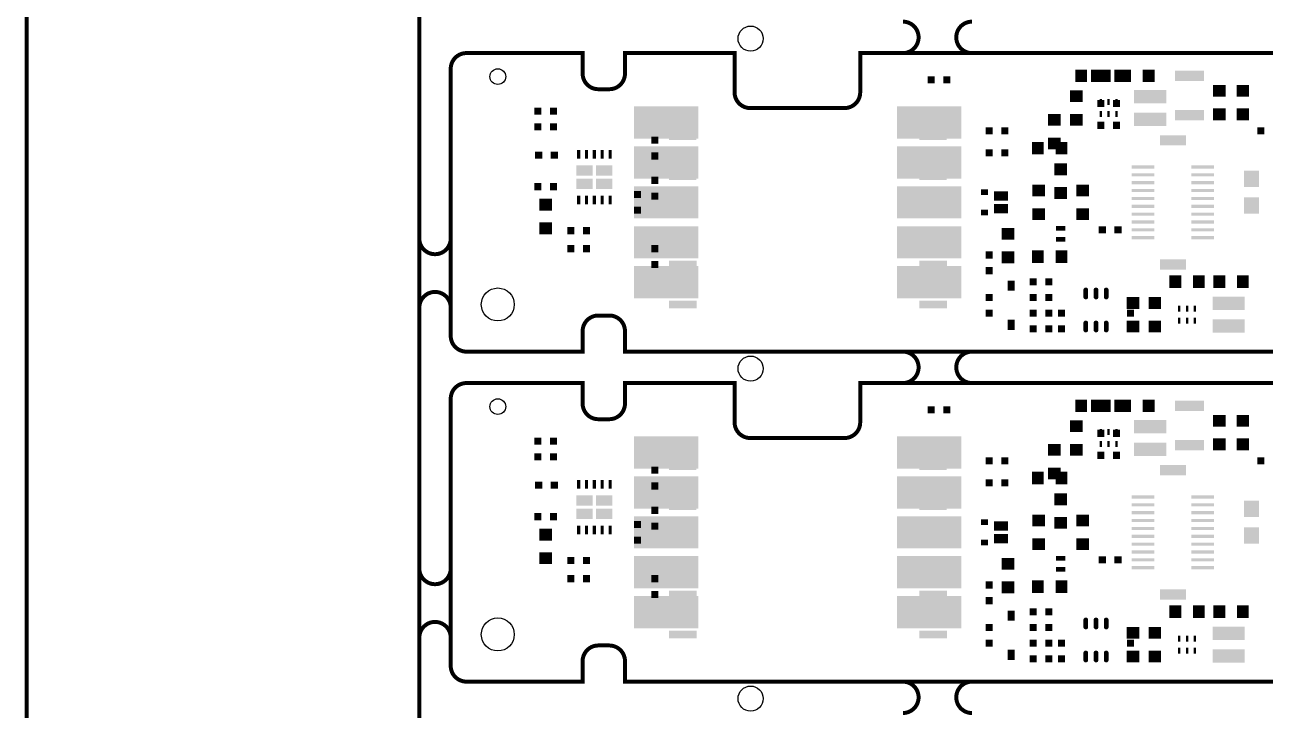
# Model space of a CAD drawing. Header units: inches. Extents: x -27 to 277, y -39 to 189.
# Drawn here: x -27.1 to 51.9, y 84.2 to 127.8 of the extents above; entities that cross this region are included whole.
import ezdxf

# ---------------------------------------------------------------- set-up
doc = ezdxf.new("R2010")
doc.units = ezdxf.units.IN
doc.header["$MEASUREMENT"] = 0
doc.layers.get('0').update_dxf_attribs({"color": 1})
for name, color, linetype in [('11_SPB', 52, 'Continuous'), ('12_SPT', 92, 'Continuous'), ('5_OL', 132, 'Continuous')]:
    doc.layers.add(name, color=color, linetype=linetype)

# ---------------------------------------------------------------- blocks, each defined once
blk = doc.blocks.new('D44ROUND2_10058X2_10058')
blk.add_circle((0, 0), 1.05)
blk = doc.blocks.new('D47ROUND1_6002X1_6002')
blk.add_circle((0, 0), 0.8)
blk = doc.blocks.new('D175RECTANGLE0_15001X0_38001')
blk.add_solid([(-0.075005, -0.190005), (0.075005, -0.190005), (-0.075005, 0.190005), (0.075005, 0.190005)])
blk = doc.blocks.new('D176RECTANGLE2_05001X0_85001')
blk.add_solid([(-1.025005, -0.425005), (1.025005, -0.425005), (-1.025005, 0.425005), (1.025005, 0.425005)])
blk = doc.blocks.new('D180RECTANGLE1_85001X0_65001')
blk.add_solid([(-0.925005, -0.325005), (0.925005, -0.325005), (-0.925005, 0.325005), (0.925005, 0.325005)])
blk = doc.blocks.new('D179RECTANGLE0_8X0_75001')
blk.add_solid([(-0.4, -0.375005), (0.4, -0.375005), (-0.4, 0.375005), (0.4, 0.375005)])
blk = doc.blocks.new('D184RECTANGLE0_75001X0_8')
blk.add_solid([(-0.375005, -0.4), (0.375005, -0.4), (-0.375005, 0.4), (0.375005, 0.4)])
blk = doc.blocks.new('D177SQUARE0_45001X0_45001')
blk.add_solid([(-0.225005, -0.225005), (0.225005, -0.225005), (-0.225005, 0.225005), (0.225005, 0.225005)])
blk = doc.blocks.new('D186RECTANGLE4_09999X2_05001')
blk.add_solid([(-2.049995, -1.025005), (2.049995, -1.025005), (-2.049995, 1.025005), (2.049995, 1.025005)])
blk = doc.blocks.new('D194RECTANGLE0_95001X1_05001')
blk.add_solid([(-0.475005, -0.525005), (0.475005, -0.525005), (-0.475005, 0.525005), (0.475005, 0.525005)])
blk = doc.blocks.new('D188OBLONG0_3X0_75001', base_point=(0.15, 0.375))
at = {"const_width": 0.15}
blk.add_lwpolyline([(0.075, 0.15, 1), (0.225, 0.15), (0.225, 0.60001, 1), (0.075, 0.60001), (0.075, 0.15)], format="xyb", dxfattribs=at)
blk = doc.blocks.new('D45ROUND1X1')
blk.add_circle((0, 0), 0.5)
blk = doc.blocks.new('D199RECTANGLE1_45001X0_2')
blk.add_solid([(-0.725005, -0.1), (0.725005, -0.1), (-0.725005, 0.1), (0.725005, 0.1)])
blk = doc.blocks.new('D200RECTANGLE1_65001X0_65001')
blk.add_solid([(-0.825005, -0.325005), (0.825005, -0.325005), (-0.825005, 0.325005), (0.825005, 0.325005)])
blk = doc.blocks.new('D201RECTANGLE1_75001X0_48999')
blk.add_solid([(-0.875005, -0.244995), (0.875005, -0.244995), (-0.875005, 0.244995), (0.875005, 0.244995)])
blk = doc.blocks.new('D202RECTANGLE0_6X0_3')
blk.add_solid([(-0.3, -0.15), (0.3, -0.15), (-0.3, 0.15), (0.3, 0.15)])
blk = doc.blocks.new('D203RECTANGLE0_2X0_55001')
blk.add_solid([(-0.1, -0.275005), (0.1, -0.275005), (-0.1, 0.275005), (0.1, 0.275005)])
blk = doc.blocks.new('D206RECTANGLE0_45001X0_35001')
blk.add_solid([(-0.225005, -0.175005), (0.225005, -0.175005), (-0.225005, 0.175005), (0.225005, 0.175005)])
blk = doc.blocks.new('D210RECTANGLE0_45001X0_65001')
blk.add_solid([(-0.225005, -0.325005), (0.225005, -0.325005), (-0.225005, 0.325005), (0.225005, 0.325005)])
blk = doc.blocks.new('D211RECTANGLE1_05001X0_65001')
blk.add_solid([(-0.525005, -0.325005), (0.525005, -0.325005), (-0.525005, 0.325005), (0.525005, 0.325005)])
blk = doc.blocks.new('D212RECTANGLE0_9X0_6')
blk.add_solid([(-0.45, -0.3), (0.45, -0.3), (-0.45, 0.3), (0.45, 0.3)])

msp = doc.modelspace()

# ---------------------------------------------------------------- linework, layer by layer
at = {"layer": '5_OL', "const_width": 0.254}
for points in [[(-27.0002, 185.60034), (-27.0002, -36.10102)], [(-1.99898, -18.00098), (-1.99898, 166.99992)], [(8.39978, 124.69876), (8.39978, 125.99924), (1.00076, 125.99924)], [(8.39978, 124.69876), (8.39978, 125.99924), (1.00076, 125.99924)], [(18.07972, 123.49988), (18.07972, 125.99924), (11.0998, 125.99924), (11.0998, 124.69876)], [(18.07972, 123.49988), (18.07972, 125.99924), (11.0998, 125.99924), (11.0998, 124.69876)], [(118.00078, 121.5009), (118.00078, 125.99924), (26.08072, 125.99924), (26.08072, 123.49988)], [(118.00078, 121.5009), (118.00078, 125.99924), (26.08072, 125.99924), (26.08072, 123.49988)], [(0, 125.00102), (0, 108.0008)], [(0, 125.00102), (0, 108.0008)], [(10.09904, 123.70054), (9.40054, 123.70054)], [(10.09904, 123.70054), (9.40054, 123.70054)], [(25.07996, 122.49912), (19.08048, 122.49912)], [(25.07996, 122.49912), (19.08048, 122.49912)], [(11.0998, 108.30052), (11.0998, 107.00004), (118.00078, 107.00004), (118.00078, 111.50092)], [(11.0998, 108.30052), (11.0998, 107.00004), (118.00078, 107.00004), (118.00078, 111.50092)], [(9.40054, 109.29874), (10.09904, 109.29874)], [(9.40054, 109.29874), (10.09904, 109.29874)], [(1.00076, 107.00004), (8.39978, 107.00004), (8.39978, 108.30052)], [(1.00076, 107.00004), (8.39978, 107.00004), (8.39978, 108.30052)], [(8.39978, 103.70058), (8.39978, 105.00106), (1.00076, 105.00106)], [(8.39978, 103.70058), (8.39978, 105.00106), (1.00076, 105.00106)], [(18.07972, 102.49916), (18.07972, 105.00106), (11.0998, 105.00106), (11.0998, 103.70058)], [(18.07972, 102.49916), (18.07972, 105.00106), (11.0998, 105.00106), (11.0998, 103.70058)], [(118.00078, 100.50018), (118.00078, 105.00106), (26.08072, 105.00106), (26.08072, 102.49916)], [(118.00078, 100.50018), (118.00078, 105.00106), (26.08072, 105.00106), (26.08072, 102.49916)], [(0, 104.0003), (0, 87.00008)], [(0, 104.0003), (0, 87.00008)], [(10.09904, 102.69982), (9.40054, 102.69982)], [(10.09904, 102.69982), (9.40054, 102.69982)], [(25.07996, 101.50094), (19.08048, 101.50094)], [(25.07996, 101.50094), (19.08048, 101.50094)], [(11.0998, 87.2998), (11.0998, 85.99932), (118.00078, 85.99932), (118.00078, 90.5002)], [(11.0998, 87.2998), (11.0998, 85.99932), (118.00078, 85.99932), (118.00078, 90.5002)], [(9.40054, 88.30056), (10.09904, 88.30056)], [(9.40054, 88.30056), (10.09904, 88.30056)], [(1.00076, 85.99932), (8.39978, 85.99932), (8.39978, 87.2998)], [(1.00076, 85.99932), (8.39978, 85.99932), (8.39978, 87.2998)]]:
    msp.add_lwpolyline(points, dxfattribs=at)
for points in [[(28.80106, 128.00076, -0.414214), (29.79928, 127)], [(32.19958, 127, -0.414214), (33.20034, 128.00076)], [(29.79928, 127, -0.41347), (28.80106, 125.99924)], [(33.20034, 125.99924, -0.414214), (32.19958, 127)], [(1.00076, 125.99924, 0.41347), (0, 125.00102)], [(1.00076, 125.99924, 0.41347), (0, 125.00102)], [(9.40054, 123.70054, -0.41347), (8.39978, 124.69876)], [(9.40054, 123.70054, -0.41347), (8.39978, 124.69876)], [(11.0998, 124.69876, -0.414214), (10.09904, 123.70054)], [(11.0998, 124.69876, -0.414214), (10.09904, 123.70054)], [(19.08048, 122.49912, -0.414214), (18.07972, 123.49988)], [(19.08048, 122.49912, -0.414214), (18.07972, 123.49988)], [(26.08072, 123.49988, -0.414214), (25.07996, 122.49912)], [(26.08072, 123.49988, -0.414214), (25.07996, 122.49912)], [(-1.00076, 113.20018, -0.414214), (-1.99898, 114.20094)], [(0, 114.20094, -0.414214), (-1.00076, 113.20018)], [(-1.99898, 109.79912, -0.41347), (-1.00076, 110.79988)], [(-1.00076, 110.79988, -0.414214), (0, 109.79912)], [(8.39978, 108.30052, -0.414214), (9.40054, 109.29874)], [(8.39978, 108.30052, -0.414214), (9.40054, 109.29874)], [(10.09904, 109.29874, -0.41347), (11.0998, 108.30052)], [(10.09904, 109.29874, -0.41347), (11.0998, 108.30052)], [(0, 108.0008, 0.414214), (1.00076, 107.00004)], [(0, 108.0008, 0.414214), (1.00076, 107.00004)], [(28.80106, 107.00004, -0.414214), (29.79928, 105.99928)], [(32.19958, 105.99928, -0.414214), (33.20034, 107.00004)], [(29.79928, 105.99928, -0.413469), (28.80106, 105.00106)], [(33.20034, 105.00106, -0.41347), (32.19958, 105.99928)], [(1.00076, 105.00106, 0.414214), (0, 104.0003)], [(1.00076, 105.00106, 0.414214), (0, 104.0003)], [(9.40054, 102.69982, -0.414214), (8.39978, 103.70058)], [(9.40054, 102.69982, -0.414214), (8.39978, 103.70058)], [(11.0998, 103.70058, -0.414214), (10.09904, 102.69982)], [(11.0998, 103.70058, -0.414214), (10.09904, 102.69982)], [(19.08048, 101.50094, -0.41347), (18.07972, 102.49916)], [(19.08048, 101.50094, -0.41347), (18.07972, 102.49916)], [(26.08072, 102.49916, -0.414214), (25.07996, 101.50094)], [(26.08072, 102.49916, -0.414214), (25.07996, 101.50094)], [(-1.00076, 92.19946, -0.414214), (-1.99898, 93.20022)], [(0, 93.20022, -0.414214), (-1.00076, 92.19946)], [(-1.99898, 88.80094, -0.413469), (-1.00076, 89.79916)], [(-1.00076, 89.79916, -0.41347), (0, 88.80094)], [(8.39978, 87.2998, -0.414214), (9.40054, 88.30056)], [(8.39978, 87.2998, -0.414214), (9.40054, 88.30056)], [(10.09904, 88.30056, -0.414214), (11.0998, 87.2998)], [(10.09904, 88.30056, -0.414214), (11.0998, 87.2998)], [(0, 87.00008, 0.414214), (1.00076, 85.99932)], [(0, 87.00008, 0.414214), (1.00076, 85.99932)], [(28.80106, 85.99932, -0.413469), (29.79928, 85.0011)], [(32.19958, 85.0011, -0.414214), (33.20034, 85.99932)], [(29.79928, 85.0011, -0.41347), (28.80106, 84.00034)], [(33.20034, 84.00034, -0.414214), (32.19958, 85.0011)]]:
    msp.add_lwpolyline(points, format="xyb", dxfattribs=at)

# ---------------------------------------------------------------- block references
at = {"layer": '11_SPB'}
for name, p in [('D45ROUND1X1', (2.99974, 124.50064)), ('D184RECTANGLE0_75001X0_8', (41.15054, 124.5489)), ('D184RECTANGLE0_75001X0_8', (42.64914, 124.5489)), ('D180RECTANGLE1_85001X0_65001', (47.05096, 124.5489)), ('D179RECTANGLE0_8X0_75001', (39.85006, 123.25096)), ('D176RECTANGLE2_05001X0_85001', (44.54906, 123.22556)), ('D179RECTANGLE0_8X0_75001', (48.95088, 123.59894)), ('D179RECTANGLE0_8X0_75001', (50.44948, 123.59894)), ('D186RECTANGLE4_09999X2_05001', (13.72616, 121.57964)), ('D186RECTANGLE4_09999X2_05001', (30.47492, 121.57964)), ('D175RECTANGLE0_15001X0_38001', (41.39946, 122.8852)), ('D175RECTANGLE0_15001X0_38001', (41.89984, 122.8852)), ('D175RECTANGLE0_15001X0_38001', (42.40022, 122.8852)), ('D179RECTANGLE0_8X0_75001', (48.95088, 122.10034)), ('D179RECTANGLE0_8X0_75001', (50.44948, 122.10034)), ('D179RECTANGLE0_8X0_75001', (38.45052, 121.74982)), ('D179RECTANGLE0_8X0_75001', (39.85006, 121.74982)), ('D175RECTANGLE0_15001X0_38001', (41.39946, 122.11558)), ('D175RECTANGLE0_15001X0_38001', (41.89984, 122.11558)), ('D175RECTANGLE0_15001X0_38001', (42.40022, 122.11558)), ('D176RECTANGLE2_05001X0_85001', (44.54906, 121.77522)), ('D180RECTANGLE1_85001X0_65001', (47.05096, 122.04954)), ('D177SQUARE0_45001X0_45001', (51.6001, 121.04878)), ('D179RECTANGLE0_8X0_75001', (38.45052, 120.24868)), ('D186RECTANGLE4_09999X2_05001', (13.72616, 119.03964)), ('D186RECTANGLE4_09999X2_05001', (30.47492, 119.03964)), ('D194RECTANGLE0_95001X1_05001', (51.00066, 118.00078)), ('D186RECTANGLE4_09999X2_05001', (13.72616, 116.49964)), ('D186RECTANGLE4_09999X2_05001', (30.47492, 116.49964)), ('D194RECTANGLE0_95001X1_05001', (51.00066, 116.29898)), ('D186RECTANGLE4_09999X2_05001', (13.72616, 113.95964)), ('D186RECTANGLE4_09999X2_05001', (30.47492, 113.95964)), ('D186RECTANGLE4_09999X2_05001', (13.72616, 111.41964)), ('D186RECTANGLE4_09999X2_05001', (30.47492, 111.41964)), ('D184RECTANGLE0_75001X0_8', (46.14926, 111.45012)), ('D184RECTANGLE0_75001X0_8', (47.6504, 111.45012)), ('D184RECTANGLE0_75001X0_8', (48.95088, 111.45012)), ('D184RECTANGLE0_75001X0_8', (50.44948, 111.45012)), ('D188OBLONG0_3X0_75001', (40.4495, 110.70082)), ('D188OBLONG0_3X0_75001', (41.09974, 110.70082)), ('D188OBLONG0_3X0_75001', (41.74998, 110.70082)), ('D179RECTANGLE0_8X0_75001', (43.44924, 110.09884)), ('D179RECTANGLE0_8X0_75001', (44.84878, 110.09884)), ('D175RECTANGLE0_15001X0_38001', (46.40072, 109.73562)), ('D175RECTANGLE0_15001X0_38001', (46.9011, 109.73562)), ('D175RECTANGLE0_15001X0_38001', (47.39894, 109.73562)), ('D176RECTANGLE2_05001X0_85001', (49.55032, 110.07598)), ('D177SQUARE0_45001X0_45001', (38.9001, 109.45114)), ('D175RECTANGLE0_15001X0_38001', (46.40072, 108.966)), ('D175RECTANGLE0_15001X0_38001', (46.9011, 108.966)), ('D175RECTANGLE0_15001X0_38001', (47.39894, 108.966)), ('D176RECTANGLE2_05001X0_85001', (49.55032, 108.62564)), ('D177SQUARE0_45001X0_45001', (38.9001, 108.45038)), ('D188OBLONG0_3X0_75001', (40.4495, 108.60024)), ('D188OBLONG0_3X0_75001', (41.74998, 108.60024)), ('D179RECTANGLE0_8X0_75001', (43.44924, 108.60024)), ('D179RECTANGLE0_8X0_75001', (44.84878, 108.60024)), ('D45ROUND1X1', (2.99974, 103.49992)), ('D184RECTANGLE0_75001X0_8', (41.15054, 103.55072)), ('D184RECTANGLE0_75001X0_8', (42.64914, 103.55072)), ('D180RECTANGLE1_85001X0_65001', (47.05096, 103.55072)), ('D179RECTANGLE0_8X0_75001', (48.95088, 102.60076)), ('D179RECTANGLE0_8X0_75001', (50.44948, 102.60076)), ('D179RECTANGLE0_8X0_75001', (39.85006, 102.25024)), ('D175RECTANGLE0_15001X0_38001', (41.39946, 101.88448)), ('D175RECTANGLE0_15001X0_38001', (41.89984, 101.88448)), ('D175RECTANGLE0_15001X0_38001', (42.40022, 101.88448)), ('D176RECTANGLE2_05001X0_85001', (44.54906, 102.22484)), ('D186RECTANGLE4_09999X2_05001', (13.72616, 100.57892)), ('D186RECTANGLE4_09999X2_05001', (30.47492, 100.57892)), ('D179RECTANGLE0_8X0_75001', (38.45052, 100.7491)), ('D179RECTANGLE0_8X0_75001', (39.85006, 100.7491)), ('D175RECTANGLE0_15001X0_38001', (41.39946, 101.11486)), ('D175RECTANGLE0_15001X0_38001', (41.89984, 101.11486)), ('D175RECTANGLE0_15001X0_38001', (42.40022, 101.11486)), ('D176RECTANGLE2_05001X0_85001', (44.54906, 100.7745)), ('D180RECTANGLE1_85001X0_65001', (47.05096, 101.04882)), ('D179RECTANGLE0_8X0_75001', (48.95088, 101.09962)), ('D179RECTANGLE0_8X0_75001', (50.44948, 101.09962)), ('D179RECTANGLE0_8X0_75001', (38.45052, 99.2505)), ('D177SQUARE0_45001X0_45001', (51.6001, 100.0506)), ('D186RECTANGLE4_09999X2_05001', (13.72616, 98.03892)), ('D186RECTANGLE4_09999X2_05001', (30.47492, 98.03892)), ('D194RECTANGLE0_95001X1_05001', (51.00066, 97.00006)), ('D186RECTANGLE4_09999X2_05001', (13.72616, 95.49892)), ('D186RECTANGLE4_09999X2_05001', (30.47492, 95.49892)), ('D194RECTANGLE0_95001X1_05001', (51.00066, 95.3008)), ('D186RECTANGLE4_09999X2_05001', (13.72616, 92.95892)), ('D186RECTANGLE4_09999X2_05001', (30.47492, 92.95892)), ('D186RECTANGLE4_09999X2_05001', (13.72616, 90.41892)), ('D186RECTANGLE4_09999X2_05001', (30.47492, 90.41892)), ('D188OBLONG0_3X0_75001', (40.4495, 89.7001)), ('D188OBLONG0_3X0_75001', (41.09974, 89.7001)), ('D188OBLONG0_3X0_75001', (41.74998, 89.7001)), ('D184RECTANGLE0_75001X0_8', (46.14926, 90.4494)), ('D184RECTANGLE0_75001X0_8', (47.6504, 90.4494)), ('D184RECTANGLE0_75001X0_8', (48.95088, 90.4494)), ('D184RECTANGLE0_75001X0_8', (50.44948, 90.4494)), ('D179RECTANGLE0_8X0_75001', (43.44924, 89.10066)), ('D179RECTANGLE0_8X0_75001', (44.84878, 89.10066)), ('D176RECTANGLE2_05001X0_85001', (49.55032, 89.07526)), ('D177SQUARE0_45001X0_45001', (38.9001, 88.45042)), ('D175RECTANGLE0_15001X0_38001', (46.40072, 88.7349)), ('D175RECTANGLE0_15001X0_38001', (46.9011, 88.7349)), ('D175RECTANGLE0_15001X0_38001', (47.39894, 88.7349)), ('D188OBLONG0_3X0_75001', (40.4495, 87.59952)), ('D188OBLONG0_3X0_75001', (41.74998, 87.59952)), ('D179RECTANGLE0_8X0_75001', (43.44924, 87.59952)), ('D179RECTANGLE0_8X0_75001', (44.84878, 87.59952)), ('D175RECTANGLE0_15001X0_38001', (46.40072, 87.96528)), ('D175RECTANGLE0_15001X0_38001', (46.9011, 87.96528)), ('D175RECTANGLE0_15001X0_38001', (47.39894, 87.96528)), ('D176RECTANGLE2_05001X0_85001', (49.55032, 87.62492)), ('D177SQUARE0_45001X0_45001', (38.9001, 87.44966))]:
    msp.add_blockref(name, p, dxfattribs=at)
at = {"layer": '12_SPT'}
for name, p in [('D45ROUND1X1', (2.99974, 124.50064)), ('D184RECTANGLE0_75001X0_8', (40.14978, 124.5489)), ('D184RECTANGLE0_75001X0_8', (41.65092, 124.5489)), ('D184RECTANGLE0_75001X0_8', (42.94886, 124.5489)), ('D184RECTANGLE0_75001X0_8', (44.45, 124.5489)), ('D177SQUARE0_45001X0_45001', (30.59938, 124.29998)), ('D177SQUARE0_45001X0_45001', (31.60014, 124.29998)), ('D177SQUARE0_45001X0_45001', (5.5499, 122.301)), ('D177SQUARE0_45001X0_45001', (6.55066, 122.301)), ('D177SQUARE0_45001X0_45001', (41.39946, 122.79884)), ('D177SQUARE0_45001X0_45001', (42.40022, 122.79884)), ('D177SQUARE0_45001X0_45001', (5.5499, 121.30024)), ('D177SQUARE0_45001X0_45001', (6.55066, 121.30024)), ('D201RECTANGLE1_75001X0_48999', (14.7701, 120.70588)), ('D201RECTANGLE1_75001X0_48999', (30.71876, 120.70588)), ('D177SQUARE0_45001X0_45001', (34.30016, 121.04878)), ('D177SQUARE0_45001X0_45001', (35.30092, 121.04878)), ('D177SQUARE0_45001X0_45001', (41.39946, 121.3993)), ('D177SQUARE0_45001X0_45001', (42.40022, 121.3993)), ('D177SQUARE0_45001X0_45001', (12.99972, 120.44934)), ('D184RECTANGLE0_75001X0_8', (37.39896, 119.94896)), ('D184RECTANGLE0_75001X0_8', (38.9001, 119.94896)), ('D200RECTANGLE1_65001X0_65001', (45.9994, 120.44934)), ('D177SQUARE0_45001X0_45001', (5.6007, 119.49938)), ('D177SQUARE0_45001X0_45001', (6.59892, 119.49938)), ('D203RECTANGLE0_2X0_55001', (8.15086, 119.55018)), ('D203RECTANGLE0_2X0_55001', (8.65124, 119.55018)), ('D203RECTANGLE0_2X0_55001', (9.14908, 119.55018)), ('D203RECTANGLE0_2X0_55001', (9.64946, 119.55018)), ('D203RECTANGLE0_2X0_55001', (10.14984, 119.55018)), ('D177SQUARE0_45001X0_45001', (12.99972, 119.45112)), ('D201RECTANGLE1_75001X0_48999', (14.7701, 119.43588)), ('D201RECTANGLE1_75001X0_48999', (30.71876, 119.43588)), ('D177SQUARE0_45001X0_45001', (34.30016, 119.64924)), ('D177SQUARE0_45001X0_45001', (35.30092, 119.64924)), ('D211RECTANGLE1_05001X0_65001', (8.52424, 118.52402)), ('D211RECTANGLE1_05001X0_65001', (9.77392, 118.52402)), ('D179RECTANGLE0_8X0_75001', (38.8493, 118.60022)), ('D199RECTANGLE1_45001X0_2', (44.09948, 118.75008)), ('D199RECTANGLE1_45001X0_2', (47.89932, 118.75008)), ('D177SQUARE0_45001X0_45001', (5.5499, 117.5004)), ('D177SQUARE0_45001X0_45001', (6.55066, 117.5004)), ('D211RECTANGLE1_05001X0_65001', (8.52424, 117.67566)), ('D211RECTANGLE1_05001X0_65001', (9.77392, 117.67566)), ('D177SQUARE0_45001X0_45001', (12.99972, 117.89918)), ('D201RECTANGLE1_75001X0_48999', (14.7701, 118.16588)), ('D201RECTANGLE1_75001X0_48999', (30.71876, 118.16588)), ('D199RECTANGLE1_45001X0_2', (44.09948, 118.2497)), ('D199RECTANGLE1_45001X0_2', (44.09948, 117.74932)), ('D199RECTANGLE1_45001X0_2', (47.89932, 118.2497)), ('D199RECTANGLE1_45001X0_2', (47.89932, 117.74932)), ('D203RECTANGLE0_2X0_55001', (8.15086, 116.6495)), ('D203RECTANGLE0_2X0_55001', (8.65124, 116.6495)), ('D203RECTANGLE0_2X0_55001', (9.14908, 116.6495)), ('D203RECTANGLE0_2X0_55001', (9.64946, 116.6495)), ('D203RECTANGLE0_2X0_55001', (10.14984, 116.6495)), ('D177SQUARE0_45001X0_45001', (11.8999, 117.00002)), ('D177SQUARE0_45001X0_45001', (12.99972, 116.90096)), ('D201RECTANGLE1_75001X0_48999', (14.7701, 116.89588)), ('D201RECTANGLE1_75001X0_48999', (30.71876, 116.89588)), ('D206RECTANGLE0_45001X0_35001', (34.00044, 117.14988)), ('D212RECTANGLE0_9X0_6', (35.04946, 116.90096)), ('D179RECTANGLE0_8X0_75001', (37.44976, 117.24894)), ('D179RECTANGLE0_8X0_75001', (38.8493, 117.09908)), ('D179RECTANGLE0_8X0_75001', (40.24884, 117.24894)), ('D199RECTANGLE1_45001X0_2', (44.09948, 117.24894)), ('D199RECTANGLE1_45001X0_2', (47.89932, 117.24894)), ('D179RECTANGLE0_8X0_75001', (6.05028, 116.34978)), ('D177SQUARE0_45001X0_45001', (11.8999, 115.99926)), ('D212RECTANGLE0_9X0_6', (35.04946, 116.10086)), ('D199RECTANGLE1_45001X0_2', (44.09948, 116.7511)), ('D199RECTANGLE1_45001X0_2', (44.09948, 116.25072)), ('D199RECTANGLE1_45001X0_2', (47.89932, 116.7511)), ('D199RECTANGLE1_45001X0_2', (47.89932, 116.25072)), ('D206RECTANGLE0_45001X0_35001', (34.00044, 115.8494)), ('D179RECTANGLE0_8X0_75001', (37.44976, 115.75034)), ('D179RECTANGLE0_8X0_75001', (40.24884, 115.75034)), ('D199RECTANGLE1_45001X0_2', (44.09948, 115.75034)), ('D199RECTANGLE1_45001X0_2', (44.09948, 115.24996)), ('D199RECTANGLE1_45001X0_2', (47.89932, 115.75034)), ('D199RECTANGLE1_45001X0_2', (47.89932, 115.24996)), ('D179RECTANGLE0_8X0_75001', (6.05028, 114.84864)), ('D177SQUARE0_45001X0_45001', (7.65048, 114.69878)), ('D177SQUARE0_45001X0_45001', (8.65124, 114.69878)), ('D179RECTANGLE0_8X0_75001', (35.49904, 114.50066)), ('D202RECTANGLE0_6X0_3', (38.8493, 114.84864)), ('D177SQUARE0_45001X0_45001', (41.50106, 114.74958)), ('D177SQUARE0_45001X0_45001', (42.49928, 114.74958)), ('D199RECTANGLE1_45001X0_2', (44.09948, 114.74958)), ('D199RECTANGLE1_45001X0_2', (47.89932, 114.74958)), ('D177SQUARE0_45001X0_45001', (7.65048, 113.5507)), ('D177SQUARE0_45001X0_45001', (8.65124, 113.5507)), ('D177SQUARE0_45001X0_45001', (12.99972, 113.5507)), ('D201RECTANGLE1_75001X0_48999', (14.78026, 113.8047)), ('D201RECTANGLE1_75001X0_48999', (30.72892, 113.8047)), ('D202RECTANGLE0_6X0_3', (38.8493, 114.15014)), ('D199RECTANGLE1_45001X0_2', (44.09948, 114.2492)), ('D199RECTANGLE1_45001X0_2', (47.89932, 114.2492)), ('D177SQUARE0_45001X0_45001', (34.30016, 113.14938)), ('D179RECTANGLE0_8X0_75001', (35.49904, 112.99952)), ('D184RECTANGLE0_75001X0_8', (37.39896, 113.05032)), ('D184RECTANGLE0_75001X0_8', (38.9001, 113.05032)), ('D177SQUARE0_45001X0_45001', (12.99972, 112.54994)), ('D201RECTANGLE1_75001X0_48999', (14.78026, 112.5347)), ('D201RECTANGLE1_75001X0_48999', (30.72892, 112.5347)), ('D177SQUARE0_45001X0_45001', (34.30016, 112.15116)), ('D200RECTANGLE1_65001X0_65001', (45.9994, 112.54994)), ('D201RECTANGLE1_75001X0_48999', (14.78026, 111.2647)), ('D201RECTANGLE1_75001X0_48999', (30.72892, 111.2647)), ('D210RECTANGLE0_45001X0_65001', (35.6997, 111.19866)), ('D177SQUARE0_45001X0_45001', (37.09924, 111.45012)), ('D177SQUARE0_45001X0_45001', (38.1, 111.45012)), ('D177SQUARE0_45001X0_45001', (34.30016, 110.44936)), ('D177SQUARE0_45001X0_45001', (37.09924, 110.44936)), ('D177SQUARE0_45001X0_45001', (38.1, 110.44936)), ('D188OBLONG0_3X0_75001', (40.4495, 110.70082)), ('D188OBLONG0_3X0_75001', (41.09974, 110.70082)), ('D188OBLONG0_3X0_75001', (41.74998, 110.70082)), ('D201RECTANGLE1_75001X0_48999', (14.78026, 109.9947)), ('D201RECTANGLE1_75001X0_48999', (30.72892, 109.9947)), ('D177SQUARE0_45001X0_45001', (34.30016, 109.45114)), ('D210RECTANGLE0_45001X0_65001', (35.6997, 108.6993)), ('D177SQUARE0_45001X0_45001', (37.09924, 109.45114)), ('D177SQUARE0_45001X0_45001', (38.1, 109.45114)), ('D177SQUARE0_45001X0_45001', (43.29938, 109.45114)), ('D177SQUARE0_45001X0_45001', (37.09924, 108.45038)), ('D177SQUARE0_45001X0_45001', (38.1, 108.45038)), ('D188OBLONG0_3X0_75001', (40.4495, 108.60024)), ('D188OBLONG0_3X0_75001', (41.09974, 108.60024)), ('D188OBLONG0_3X0_75001', (41.74998, 108.60024)), ('D177SQUARE0_45001X0_45001', (43.29938, 108.45038)), ('D45ROUND1X1', (2.99974, 103.49992)), ('D177SQUARE0_45001X0_45001', (30.59938, 103.29926)), ('D177SQUARE0_45001X0_45001', (31.60014, 103.29926)), ('D184RECTANGLE0_75001X0_8', (40.14978, 103.55072)), ('D184RECTANGLE0_75001X0_8', (41.65092, 103.55072)), ('D184RECTANGLE0_75001X0_8', (42.94886, 103.55072)), ('D184RECTANGLE0_75001X0_8', (44.45, 103.55072)), ('D177SQUARE0_45001X0_45001', (41.39946, 101.80066)), ('D177SQUARE0_45001X0_45001', (42.40022, 101.80066)), ('D177SQUARE0_45001X0_45001', (5.5499, 101.30028)), ('D177SQUARE0_45001X0_45001', (6.55066, 101.30028)), ('D177SQUARE0_45001X0_45001', (5.5499, 100.29952)), ('D177SQUARE0_45001X0_45001', (6.55066, 100.29952)), ('D177SQUARE0_45001X0_45001', (41.39946, 100.40112)), ('D177SQUARE0_45001X0_45001', (42.40022, 100.40112)), ('D177SQUARE0_45001X0_45001', (12.99972, 99.45116)), ('D201RECTANGLE1_75001X0_48999', (14.7701, 99.70516)), ('D201RECTANGLE1_75001X0_48999', (30.71876, 99.70516)), ('D177SQUARE0_45001X0_45001', (34.30016, 100.0506)), ('D177SQUARE0_45001X0_45001', (35.30092, 100.0506)), ('D200RECTANGLE1_65001X0_65001', (45.9994, 99.45116)), ('D203RECTANGLE0_2X0_55001', (8.15086, 98.54946)), ('D203RECTANGLE0_2X0_55001', (8.65124, 98.54946)), ('D203RECTANGLE0_2X0_55001', (9.14908, 98.54946)), ('D203RECTANGLE0_2X0_55001', (9.64946, 98.54946)), ('D203RECTANGLE0_2X0_55001', (10.14984, 98.54946)), ('D177SQUARE0_45001X0_45001', (34.30016, 98.65106)), ('D177SQUARE0_45001X0_45001', (35.30092, 98.65106)), ('D184RECTANGLE0_75001X0_8', (37.39896, 98.95078)), ('D184RECTANGLE0_75001X0_8', (38.9001, 98.95078)), ('D177SQUARE0_45001X0_45001', (5.6007, 98.49866)), ('D177SQUARE0_45001X0_45001', (6.59892, 98.49866)), ('D177SQUARE0_45001X0_45001', (12.99972, 98.4504)), ('D201RECTANGLE1_75001X0_48999', (14.7701, 98.43516)), ('D201RECTANGLE1_75001X0_48999', (30.71876, 98.43516)), ('D179RECTANGLE0_8X0_75001', (38.8493, 97.5995)), ('D211RECTANGLE1_05001X0_65001', (8.52424, 97.52584)), ('D211RECTANGLE1_05001X0_65001', (9.77392, 97.52584)), ('D201RECTANGLE1_75001X0_48999', (14.7701, 97.16516)), ('D201RECTANGLE1_75001X0_48999', (30.71876, 97.16516)), ('D199RECTANGLE1_45001X0_2', (44.09948, 97.74936)), ('D199RECTANGLE1_45001X0_2', (44.09948, 97.24898)), ('D199RECTANGLE1_45001X0_2', (47.89932, 97.74936)), ('D199RECTANGLE1_45001X0_2', (47.89932, 97.24898)), ('D177SQUARE0_45001X0_45001', (5.5499, 96.49968)), ('D177SQUARE0_45001X0_45001', (6.55066, 96.49968)), ('D211RECTANGLE1_05001X0_65001', (8.52424, 96.67494)), ('D211RECTANGLE1_05001X0_65001', (9.77392, 96.67494)), ('D177SQUARE0_45001X0_45001', (12.99972, 96.901)), ('D179RECTANGLE0_8X0_75001', (37.44976, 96.25076)), ('D179RECTANGLE0_8X0_75001', (38.8493, 96.1009)), ('D179RECTANGLE0_8X0_75001', (40.24884, 96.25076)), ('D199RECTANGLE1_45001X0_2', (44.09948, 96.75114)), ('D199RECTANGLE1_45001X0_2', (47.89932, 96.75114)), ('D179RECTANGLE0_8X0_75001', (6.05028, 95.34906)), ('D203RECTANGLE0_2X0_55001', (8.15086, 95.64878)), ('D203RECTANGLE0_2X0_55001', (8.65124, 95.64878)), ('D203RECTANGLE0_2X0_55001', (9.14908, 95.64878)), ('D203RECTANGLE0_2X0_55001', (9.64946, 95.64878)), ('D203RECTANGLE0_2X0_55001', (10.14984, 95.64878)), ('D177SQUARE0_45001X0_45001', (11.8999, 95.9993)), ('D177SQUARE0_45001X0_45001', (12.99972, 95.90024)), ('D201RECTANGLE1_75001X0_48999', (14.7701, 95.89516)), ('D201RECTANGLE1_75001X0_48999', (30.71876, 95.89516)), ('D206RECTANGLE0_45001X0_35001', (34.00044, 96.14916)), ('D212RECTANGLE0_9X0_6', (35.04946, 95.90024)), ('D199RECTANGLE1_45001X0_2', (44.09948, 96.25076)), ('D199RECTANGLE1_45001X0_2', (44.09948, 95.75038)), ('D199RECTANGLE1_45001X0_2', (47.89932, 96.25076)), ('D199RECTANGLE1_45001X0_2', (47.89932, 95.75038)), ('D177SQUARE0_45001X0_45001', (11.8999, 95.00108)), ('D206RECTANGLE0_45001X0_35001', (34.00044, 94.84868)), ('D212RECTANGLE0_9X0_6', (35.04946, 95.10014)), ('D179RECTANGLE0_8X0_75001', (37.44976, 94.74962)), ('D179RECTANGLE0_8X0_75001', (40.24884, 94.74962)), ('D199RECTANGLE1_45001X0_2', (44.09948, 95.25)), ('D199RECTANGLE1_45001X0_2', (44.09948, 94.74962)), ('D199RECTANGLE1_45001X0_2', (47.89932, 95.25)), ('D199RECTANGLE1_45001X0_2', (47.89932, 94.74962)), ('D179RECTANGLE0_8X0_75001', (6.05028, 93.85046)), ('D199RECTANGLE1_45001X0_2', (44.09948, 94.24924)), ('D199RECTANGLE1_45001X0_2', (47.89932, 94.24924)), ('D177SQUARE0_45001X0_45001', (7.65048, 93.7006)), ('D177SQUARE0_45001X0_45001', (8.65124, 93.7006)), ('D179RECTANGLE0_8X0_75001', (35.49904, 93.49994)), ('D202RECTANGLE0_6X0_3', (38.8493, 93.85046)), ('D202RECTANGLE0_6X0_3', (38.8493, 93.14942)), ('D177SQUARE0_45001X0_45001', (41.50106, 93.74886)), ('D177SQUARE0_45001X0_45001', (42.49928, 93.74886)), ('D199RECTANGLE1_45001X0_2', (44.09948, 93.74886)), ('D199RECTANGLE1_45001X0_2', (44.09948, 93.25102)), ('D199RECTANGLE1_45001X0_2', (47.89932, 93.74886)), ('D199RECTANGLE1_45001X0_2', (47.89932, 93.25102)), ('D177SQUARE0_45001X0_45001', (7.65048, 92.54998)), ('D177SQUARE0_45001X0_45001', (8.65124, 92.54998)), ('D177SQUARE0_45001X0_45001', (12.99972, 92.54998)), ('D201RECTANGLE1_75001X0_48999', (14.78026, 92.80398)), ('D201RECTANGLE1_75001X0_48999', (30.72892, 92.80398)), ('D184RECTANGLE0_75001X0_8', (37.39896, 92.0496)), ('D184RECTANGLE0_75001X0_8', (38.9001, 92.0496)), ('D177SQUARE0_45001X0_45001', (12.99972, 91.54922)), ('D201RECTANGLE1_75001X0_48999', (14.78026, 91.53398)), ('D201RECTANGLE1_75001X0_48999', (30.72892, 91.53398)), ('D177SQUARE0_45001X0_45001', (34.30016, 92.14866)), ('D179RECTANGLE0_8X0_75001', (35.49904, 91.9988)), ('D200RECTANGLE1_65001X0_65001', (45.9994, 91.54922)), ('D177SQUARE0_45001X0_45001', (34.30016, 91.15044)), ('D201RECTANGLE1_75001X0_48999', (14.78026, 90.26398)), ('D201RECTANGLE1_75001X0_48999', (30.72892, 90.26398)), ('D210RECTANGLE0_45001X0_65001', (35.6997, 90.20048)), ('D177SQUARE0_45001X0_45001', (37.09924, 90.4494)), ('D177SQUARE0_45001X0_45001', (38.1, 90.4494)), ('D188OBLONG0_3X0_75001', (40.4495, 89.7001)), ('D188OBLONG0_3X0_75001', (41.09974, 89.7001)), ('D188OBLONG0_3X0_75001', (41.74998, 89.7001)), ('D177SQUARE0_45001X0_45001', (34.30016, 89.45118)), ('D177SQUARE0_45001X0_45001', (37.09924, 89.45118)), ('D177SQUARE0_45001X0_45001', (38.1, 89.45118)), ('D201RECTANGLE1_75001X0_48999', (14.78026, 88.99398)), ('D201RECTANGLE1_75001X0_48999', (30.72892, 88.99398)), ('D177SQUARE0_45001X0_45001', (34.30016, 88.45042)), ('D177SQUARE0_45001X0_45001', (37.09924, 88.45042)), ('D177SQUARE0_45001X0_45001', (38.1, 88.45042)), ('D177SQUARE0_45001X0_45001', (43.29938, 88.45042)), ('D210RECTANGLE0_45001X0_65001', (35.6997, 87.70112)), ('D188OBLONG0_3X0_75001', (40.4495, 87.59952)), ('D188OBLONG0_3X0_75001', (41.09974, 87.59952)), ('D188OBLONG0_3X0_75001', (41.74998, 87.59952)), ('D177SQUARE0_45001X0_45001', (37.09924, 87.44966)), ('D177SQUARE0_45001X0_45001', (38.1, 87.44966)), ('D177SQUARE0_45001X0_45001', (43.29938, 87.44966))]:
    msp.add_blockref(name, p, dxfattribs=at)
at = {"layer": '5_OL'}
for name, p in [('D47ROUND1_6002X1_6002', (19.1008, 126.92126)), ('D44ROUND2_10058X2_10058', (2.99974, 109.99978)), ('D47ROUND1_6002X1_6002', (19.1008, 105.92054)), ('D44ROUND2_10058X2_10058', (2.99974, 88.99906)), ('D47ROUND1_6002X1_6002', (19.1008, 84.91982))]:
    msp.add_blockref(name, p, dxfattribs=at)

doc.saveas('drawing.dxf')
